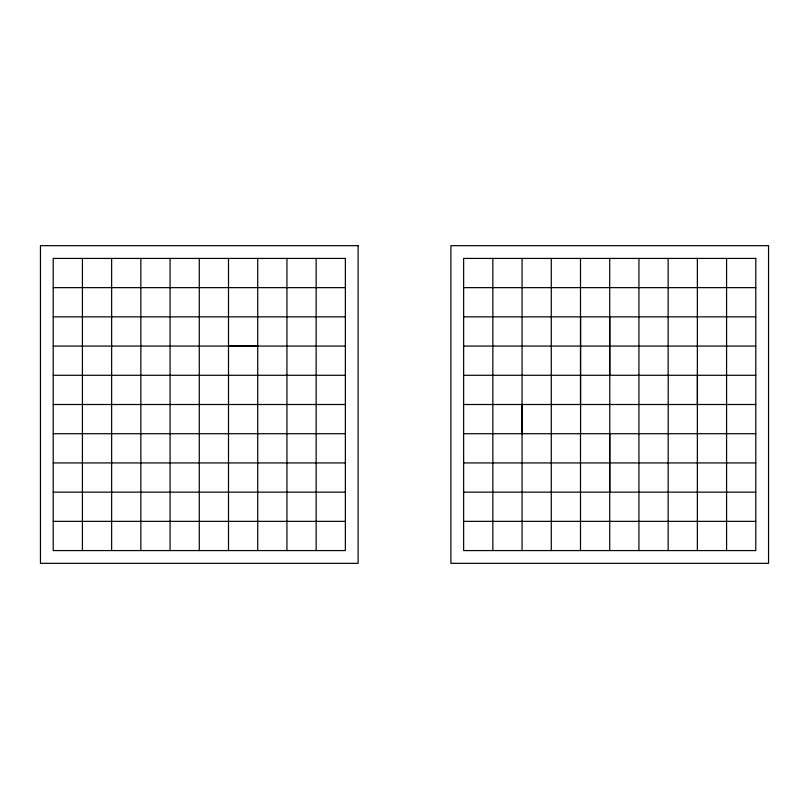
<?xml version="1.0" encoding="UTF-8"?>
<svg xmlns="http://www.w3.org/2000/svg" width="809" height="809" viewBox="0 0 809 809"><rect width="100%" height="100%" fill="white"/><g stroke="black" fill="none" stroke-linecap="round" stroke-linejoin="round"><path stroke-width="1.21" d="M53.212 287.64L345.362 287.64M463.638 287.64L755.788 287.64M53.212 316.855L345.362 316.855M463.638 316.855L755.788 316.855M53.212 346.07L345.362 346.07M463.638 346.07L755.788 346.07M228.502 346.131L257.717 346.131M53.212 375.285L345.362 375.285M463.638 375.285L755.788 375.285M53.212 404.5L316.147 404.5M316.39 404.5L345.362 404.5M463.638 404.5L755.788 404.5M53.212 433.715L345.362 433.715M463.638 433.715L755.788 433.715M53.212 462.93L345.362 462.93M463.638 462.93L755.788 462.93M53.212 492.145L345.362 492.145M463.638 492.145L755.788 492.145M53.212 521.36L345.362 521.36M463.638 521.36L755.788 521.36M726.573 258.425L726.573 550.575M697.439 375.285L697.439 404.5M697.358 258.425L697.358 550.575M668.224 375.285L668.143 550.575M668.143 258.425L668.143 375.538M638.928 258.425L638.928 550.575M609.794 316.855L609.794 492.145M609.713 258.425L609.713 375.538M609.713 433.462L609.713 550.575M580.579 316.855L580.579 433.715M580.498 258.425L580.498 404.5M580.498 433.462L580.498 550.575M551.283 258.425L551.283 550.575M522.149 404.5L522.149 433.715M522.068 258.425L522.068 550.575M492.853 258.425L492.853 550.575M316.147 258.425L316.147 550.575M286.932 258.425L286.932 550.575M257.717 258.425L257.717 550.575M228.502 258.425L228.502 550.575M199.287 258.425L199.287 550.575M170.072 258.425L170.072 550.575M140.857 258.425L140.857 550.575M111.642 258.425L111.642 550.575M82.427 258.425L82.427 550.575M358.114 245.663L40.45 245.663L40.45 563.337L358.114 563.337L358.114 245.663M768.55 245.663L450.886 245.663L450.886 563.337L768.55 563.337L768.55 245.663M345.362 258.425L53.212 258.425L53.212 550.575L345.362 550.575L345.362 258.425M755.788 258.425L463.638 258.425L463.638 550.575L755.788 550.575L755.788 258.425"/></g></svg>
